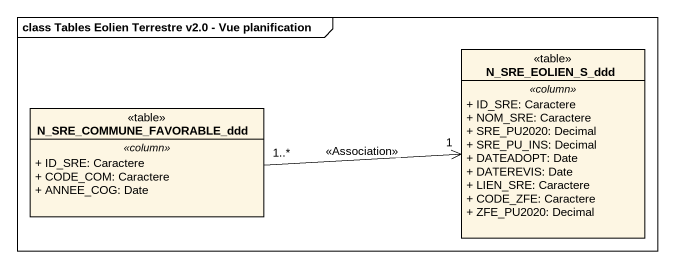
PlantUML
@startuml
mainframe class Tables Eolien Terrestre v2.0 - Vue planification
hide circle
hide empty members
skinparam classAttributeIconSize 0
class N_SRE_EOLIEN_S_ddd <<table>> {
  .. <<column>> ..
  + ID_SRE: Caractere
  + NOM_SRE: Caractere
  + SRE_PU2020: Decimal
  + SRE_PU_INS: Decimal
  + DATEADOPT: Date
  + DATEREVIS: Date
  + LIEN_SRE: Caractere
  + CODE_ZFE: Caractere
  + ZFE_PU2020: Decimal
}
class N_SRE_COMMUNE_FAVORABLE_ddd <<table>> {
  .. <<column>> ..
  + ID_SRE: Caractere
  + CODE_COM: Caractere
  + ANNEE_COG: Date
}
N_SRE_COMMUNE_FAVORABLE_ddd "1..*" -right-> "1" N_SRE_EOLIEN_S_ddd : <<Association>>
@enduml
